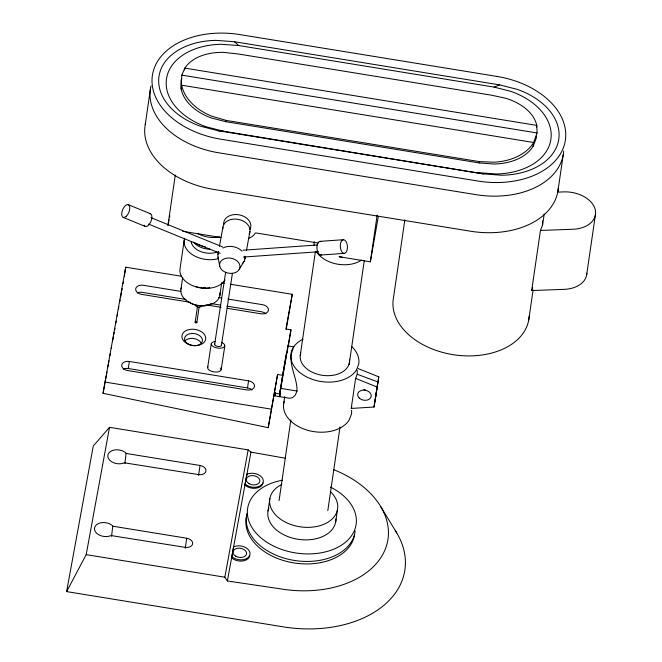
<?xml version="1.0" encoding="UTF-8"?>
<svg xmlns="http://www.w3.org/2000/svg" width="662" height="662" viewBox="0 0 662 662"><rect width="100%" height="100%" fill="white"/><g stroke="black" fill="none" stroke-linecap="round" stroke-linejoin="round"><path stroke-width="0.99" d="M533.1 146.319L533.655 142.495L537.081 132.963L536.783 125.391A49.873 32.33 5 0 0 506.033 98.348L491.609 95.212L238.312 53.994L223.566 52.381A49.873 32.413 11.7 0 0 184.83 68.112L181.777 75.137L181.14 89.039A49.799 33.58 8.3 0 0 211.617 118.059L225.957 121.717L479.255 162.943L494.075 164.027A49.799 33.58 8.3 0 0 533.1 146.319L536.336 138.044L536.311 136.082M279.579 396.083L279.414 396.637L274.829 395.851L275.243 392.806M279.414 396.637L287.978 346.524L288.144 345.961L293.936 346.905M230.31 284.221L292.265 294.309L285.91 328.981L290.982 329.808L282.657 375.28L277.585 374.46L268.234 427.669L103.04 393.294L125.706 267.2L181.562 276.286M145.259 124.423L150.597 87.856M124.332 276.592L125.706 267.2M123.281 369.09A6.852 4.617 8.3 0 1 128.312 368.535L129.347 361.452L248.556 380.857A6.852 4.617 8.3 0 1 254.481 386.5A6.852 4.617 8.3 0 1 246.885 389.951L127.675 370.546A6.852 4.617 8.3 0 1 121.75 364.903A6.852 4.617 8.3 0 1 129.347 361.452M111.572 536.253L112.772 525.909A10.278 6.934 8.3 0 0 98.423 523.576A10.278 6.934 8.3 0 0 96.652 533.224A10.278 6.934 8.3 0 0 111.001 535.558L185.046 547.325A6.852 4.617 8.3 0 0 192.642 543.874A6.852 4.617 8.3 0 0 186.709 538.231L113.037 526.24M124.895 463.491L126.094 453.147A10.278 6.934 8.3 0 0 111.746 450.814A10.278 6.934 8.3 0 0 109.975 460.462A10.278 6.934 8.3 0 0 124.324 462.796L198.368 474.563A6.852 4.617 8.3 0 0 205.965 471.112A6.852 4.617 8.3 0 0 200.032 465.469L126.045 453.429M184.557 70.023L184.83 68.112L536.783 125.391L536.51 127.303M167.883 225.75L175.289 175.041M184.251 239.859L180.072 268.515A23.559 15.88 8.3 0 0 197.45 287.308A23.559 15.88 8.3 0 0 225.03 280.001M180.958 289.17L182.679 277.37M195.166 322.245L197.541 306.001M225.957 121.717L226.147 120.401L211.873 116.214A49.873 34.821 11.8 0 1 181.702 85.216L533.655 142.495A49.873 34.747 4.7 0 1 494.349 162.19L479.445 161.627L226.147 120.401M196.862 322.518L199.08 307.292M219.834 295.5L221.704 282.707M185.252 548.244L186.709 538.231M198.567 475.482L200.032 465.469M252.057 390.05A6.852 4.617 8.3 0 0 247.522 387.94L248.556 380.857M231.626 557.793L233.595 546.82L235.813 546.1A10.278 6.934 8.3 0 1 249.946 554.483A10.278 6.934 8.3 0 1 233.653 557.917L231.816 556.543M233.595 546.82L233.33 548.095M244.948 485.031L246.885 474.24L249.111 473.529A10.278 6.934 8.3 0 1 263.244 481.911A10.278 6.934 8.3 0 1 246.943 485.345L245.106 483.963M246.727 475.308L246.885 474.24M268.036 510.99L269.864 498.469M283.741 403.315L284.726 396.604M279.066 500.613L290.841 419.94M300.225 355.602L315.418 251.436M327.806 510.642L340.028 426.899M349.114 364.605L364.307 260.439M342.122 257.113A27.415 18.486 8.3 0 1 339.076 256.732L370.356 261.821L377.158 215.167M378.333 216.424L370.356 261.821M358.092 368.56L378.788 376.835L374.005 407.022L351.224 408.437L355.61 378.391L357.223 374.262L357.174 370.207M335.675 522.004L337.496 509.483M374.005 407.022L378.788 376.835M374.94 401.942L377.861 381.908L357.223 374.262M404.863 219.784L393.435 298.115A68.542 46.216 8.3 0 0 455.696 355.039A68.542 46.216 8.3 0 0 529.178 316.138M479.255 162.943L479.445 161.627M586.822 273.149A27.415 18.486 8.3 0 1 563.354 289.385L531.685 290.544L540.449 230.442L542.592 224.981L544.197 213.958M528.706 320.135L533.092 290.088M557.851 191.575L563.188 155.007M586.623 275.078L595.386 214.976M283.51 370.075A25.744 0.463 -80.8 0 0 281.466 382.926L279.612 394.039L274.581 392.996M207.636 367.551L211.277 343.735M214.653 344.281L225.659 272.214M221.422 345.382L232.428 273.315M221.166 369.752L224.799 345.936M268.234 427.669L277.585 374.46M292.265 294.309L286.174 329.684M279.612 394.039L282.657 375.28M288.26 346.59L290.982 329.808M395.255 530.51A109.66 73.945 8.3 0 1 384.531 604.77A109.66 73.945 8.3 0 1 283.055 626.823L66.614 591.596L93.259 446.072L109.503 427.321L248.159 449.887L250.972 452.129L285.43 458.236M103.04 393.294L104.894 383.132M105.266 381.097L106.201 376.016M106.574 373.989L106.946 371.953M107.873 366.872L108.245 364.845M108.618 362.809L108.99 360.773M109.925 355.693L110.289 353.665M111.224 348.584L111.597 346.549M112.523 341.468L113.459 336.387M113.831 334.36L114.203 332.324M114.576 330.288L114.948 328.261M115.875 323.18L116.247 321.144M117.174 316.064L117.546 314.036M118.481 308.955L118.854 306.92M119.781 301.839L120.153 299.803M120.525 297.776L121.46 292.695M121.833 290.659L122.197 288.632M123.132 283.551L123.504 281.515M66.614 591.596L86.192 554.648L109.503 427.321M168.181 224.757L169.108 219.701M169.48 217.682L169.853 215.663M217.947 254.415L218.501 251.386M219.428 246.33L222.945 227.132M244.94 258.809L245.304 256.79M246.421 250.724L249.93 231.526M333.54 469.59A95.957 64.702 8.3 0 1 384.705 550.552A95.957 64.702 8.3 0 1 281.367 588.981L227.38 580.979L224.848 577.214L248.159 449.887M227.38 580.979L250.972 452.129M275.144 394.552L275.442 393.054M274.829 395.851L274.995 395.297M181.752 78.373L181.032 80.218L181.14 89.039M351.224 408.437L351.87 406.782M531.685 290.544L532.753 287.805M293.092 348.849C286.538 362.594 297.486 376.868 297.023 391.043L295.285 395.14L292.662 397.605L289.493 398.276L279.629 396.67M239.296 269.252A10.278 7.588 10.4 0 0 228.208 258.023A10.278 7.588 10.4 0 0 221.828 269.856A10.278 7.588 10.4 0 0 239.296 269.252L244.104 261.325M483.417 173.907L223.268 131.159L206.18 126.79A64.371 43.402 8.3 0 1 166.65 77.876A64.371 43.402 8.3 0 1 221.29 44.28L238.941 45.57L494.109 87.103L499.711 84.901L517.485 89.436A66.945 45.14 8.3 0 1 558.596 140.311A66.945 45.14 8.3 0 1 501.771 175.248L483.417 173.907L218.046 130.712L200.272 126.177A66.945 45.14 8.3 0 1 159.161 75.302A66.945 45.14 8.3 0 1 215.986 40.365L234.34 41.706L499.711 84.901M320.185 241.349L343.545 239.702M243.045 250.219L317.247 244.99M243.359 257.055L318.596 251.75M320.813 255.027L344.174 253.38A6.852 3.567 86 0 0 346.797 243.186A6.852 3.567 86 0 0 340.607 243.062A6.852 3.567 86 0 0 344.174 253.38M557.313 192.129L564.545 191.864A27.415 18.486 8.3 0 1 595.328 210.119A27.415 18.486 8.3 0 1 572.117 229.284L540.449 230.442M478.436 172.683L496.086 173.974A64.371 43.402 8.3 0 0 550.718 140.385A64.371 43.402 8.3 0 0 511.188 91.464L494.109 87.103M218.046 130.712L223.268 131.159M181.777 75.137L537.081 132.963M318.265 243.086L255.515 232.875L253.753 235.151A20.563 15.176 10.4 0 1 248.341 238.535M182.588 231.261L220.951 237.509M222.184 282.897L224.219 283.228M180.991 291.412L143.29 285.281A6.852 4.617 8.3 0 0 135.693 288.731A6.852 4.617 8.3 0 0 141.627 294.375L190.532 302.335M218.692 297.552L221.745 298.049M227.86 299.042L262.5 304.685A6.852 4.617 8.3 0 1 268.433 310.329A6.852 4.617 8.3 0 1 260.836 313.78L227.215 308.302M186.072 299.497L142.256 292.364A6.852 4.617 8.3 0 0 137.233 292.918M210.524 303.477L220.711 305.132M226.826 306.125L261.465 311.769A6.852 4.617 8.3 0 1 266.008 313.879M205.816 304.826L221.1 307.309M286.82 352.548L286.522 352.498A25.744 0.463 -80.8 0 0 285.62 357.554M297.023 391.043L280.647 388.379A25.744 0.463 -80.8 0 0 279.836 396.133M128.312 368.535L247.522 387.94M104.679 382.024L271.238 409.133M86.192 554.648L224.848 577.214M355.61 378.391L376.935 386.989M128.229 204.657L150.348 213.71M151.019 217.682L222.548 246.934M148.545 224.07L220.065 253.323M123.273 217.434L145.4 226.478M244.89 484.981L246.794 486.404A10.278 6.934 8.3 0 0 263.087 482.979M231.568 557.743L233.471 559.167A10.278 6.934 8.3 0 0 249.764 555.741M234.34 41.706L238.941 45.57M380.857 506.827L396.753 532.935M218.03 257.079L219.693 266.058M542.542 220.926L542.592 224.981M218.485 258.619A23.559 15.88 8.3 0 1 193.238 255.184A23.559 15.88 8.3 0 1 184.681 238.246M217.21 251.957A16.856 11.37 8.3 0 1 191.177 242.044M201.951 305.405A3.426 2.309 8.3 0 1 198.153 307.127A3.426 2.309 8.3 0 1 195.191 304.305M209.937 249.193A17.452 11.767 8.3 0 1 193.478 242.11M205.443 246.893A23.129 15.598 8.3 0 1 195.389 243.153M209.68 287.705A19.695 13.281 8.3 0 1 206.71 288.036M205.7 288.069A19.695 13.281 8.3 0 1 200.586 287.697M199.576 287.515A19.695 13.281 8.3 0 1 195.638 286.431M205.741 287.763A19.695 13.281 8.3 0 1 203.706 287.722M219.925 292.885A19.695 13.281 8.3 0 1 198.641 305.505A19.695 13.281 8.3 0 1 181.438 287.49M209.97 304.305A16.244 10.948 8.3 0 1 190.308 302.865M219.685 236.855A23.129 15.598 8.3 0 1 197.665 233.603M196.333 321.873A0.861 0.579 8.3 0 1 196.697 322.791A0.861 0.579 8.3 0 1 195.34 322.692A0.861 0.579 8.3 0 1 195.679 321.823M563.685 151.077A78.819 53.15 8.3 0 1 475.829 194.645L218.808 152.814A78.819 53.15 8.3 0 1 151.01 85.919M145.673 122.487A78.819 53.15 8.3 0 0 213.47 189.373L470.492 231.212A78.819 53.15 8.3 0 0 558.347 187.644M361.56 260.092A27.415 18.486 8.3 0 1 316.213 251.337M314.152 245.536A27.415 18.486 8.3 0 1 314.251 241.647M223.698 224.352A13.712 10.12 10.4 0 1 239.321 214.869A13.712 10.12 10.4 0 1 249.963 229.499M222.862 228.903A13.712 10.12 10.4 0 1 238.486 219.42A13.712 10.12 10.4 0 1 249.127 234.05M330.479 487.108A54.83 36.973 8.3 0 1 340.963 545.488A54.83 36.973 8.3 0 1 256.31 533.349A54.83 36.973 8.3 0 1 282.442 480.223M354.501 535.318A54.83 36.973 8.3 0 1 291.619 562.518A54.83 36.973 8.3 0 1 246.967 514.887M355.138 530.907A54.83 36.973 8.3 0 1 294.094 560.391A54.83 36.973 8.3 0 1 247.067 513.323M335.924 518.983A34.267 23.104 8.3 0 1 297.693 539.232A34.267 23.104 8.3 0 1 268.871 508.068M330.537 491.792A34.267 23.104 8.3 0 1 324.943 523.816A34.267 23.104 8.3 0 1 277.287 516.592A34.267 23.104 8.3 0 1 281.847 484.41M220.57 368.006A6.852 3.269 8.7 0 1 214.653 371.978A6.852 3.269 8.7 0 1 208.034 366.765M221.969 342.61A6.852 3.269 8.7 0 1 222.813 347.74A6.852 3.269 8.7 0 1 212.452 346.052A6.852 3.269 8.7 0 1 215.2 341.501M221.389 344.952A3.426 1.638 8.7 0 1 217.724 346.441A3.426 1.638 8.7 0 1 214.852 343.884M149.438 213.66A6.852 3.36 -67.8 0 1 150.729 221.952A6.852 3.36 -67.8 0 1 144.126 225.113M244.857 256.153A13.67 10.095 10.4 0 1 242.4 263.509M218.601 258.85A13.67 10.095 10.4 0 1 218.791 251.908M222.937 247.993A13.67 10.095 10.4 0 1 242.019 251.105M321.724 254.812A6.852 3.567 86 0 1 316.924 248.118A6.852 3.567 86 0 1 321.12 241.597M184.499 341.551A8.995 6.066 8.3 0 1 192.716 338.39A8.995 6.066 8.3 0 1 201.025 342.759M280.316 393.89A25.744 0.463 -80.8 0 1 279.968 395.57M283.659 369.139A25.744 0.463 -80.8 0 1 285.454 358.49M287.713 346.474A25.744 0.463 -80.8 0 1 287.929 345.92M284.23 401.362A34.267 23.104 8.3 0 0 307.59 430.259A34.267 23.104 8.3 0 0 349.147 420.022L351.381 414.321A34.267 23.104 8.3 0 0 351.588 410.291M303.039 339.176A34.267 23.104 8.3 0 0 304.801 375.933A34.267 23.104 8.3 0 0 356.454 369.942L358.688 364.241A34.267 23.104 8.3 0 0 351.729 346.549M349.478 359.209A24.842 16.757 8.3 0 1 323.139 375.412A24.842 16.757 8.3 0 1 300.796 353.045M365.573 390.067A6.852 5.056 10.4 0 1 363.843 389.612M496.963 76.428L239.942 34.598A78.819 53.15 8.3 0 0 152.583 74.235A78.819 53.15 8.3 0 0 220.794 139.185L477.815 181.024A78.819 53.15 8.3 0 0 565.174 141.387A78.819 53.15 8.3 0 0 496.963 76.428M248.995 483.649A6.852 4.617 8.3 0 0 259.86 481.357A6.852 4.617 8.3 0 0 250.435 475.771A6.852 4.617 8.3 0 0 248.995 483.649M235.705 556.221A6.852 4.617 8.3 0 0 246.57 553.937A6.852 4.617 8.3 0 0 237.145 548.351A6.852 4.617 8.3 0 0 235.705 556.221M126.26 216.292A6.852 3.36 -67.8 0 0 128.974 205.146A6.852 3.36 -67.8 0 0 122.015 211.699A6.852 3.36 -67.8 0 0 126.26 216.292M186.643 343.338A11.99 8.085 8.3 0 0 205.659 339.333A11.99 8.085 8.3 0 0 189.166 329.552A11.99 8.085 8.3 0 0 186.643 343.338M188.116 344.05A8.995 6.066 8.3 0 0 202.382 341.046A8.995 6.066 8.3 0 0 190.011 333.706A8.995 6.066 8.3 0 0 188.116 344.05M359.143 397.97A6.852 5.056 10.4 0 0 370.786 397.564A6.852 5.056 10.4 0 0 363.397 390.084A6.852 5.056 10.4 0 0 359.143 397.97"/></g></svg>
